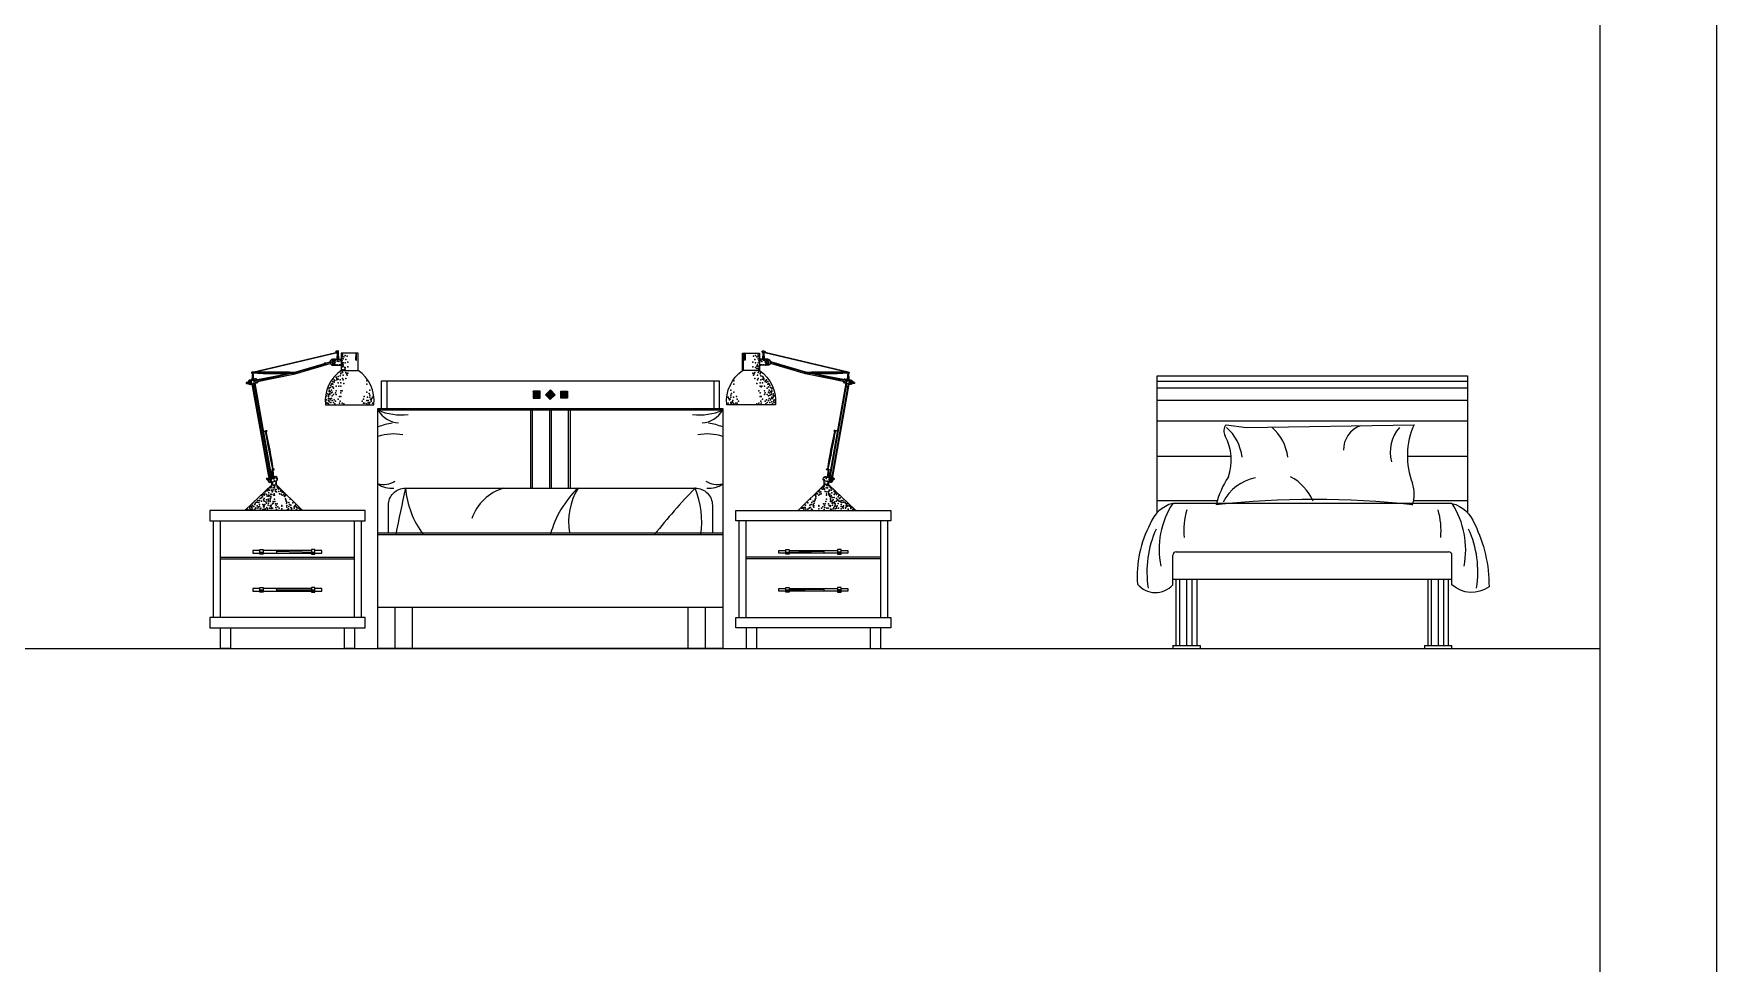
# Model space of a CAD drawing. Header units: inches. Extents: x 15.4 to 57.9, y 9.9 to 34.7.
# Drawn here: x 31.536 to 36.418, y 25.125 to 27.822 of the extents above; entities that cross this region are included whole.
import ezdxf

# ---------------------------------------------------------------- set-up
doc = ezdxf.new("R2010")
doc.units = ezdxf.units.IN
doc.header["$MEASUREMENT"] = 0
for name, color, linetype in [('02', 2, 'Continuous'), ('1', 1, 'Continuous'), ('8', 8, 'Continuous'), ('kadrbm', 4, 'Continuous')]:
    doc.layers.add(name, color=color, linetype=linetype)

# ---------------------------------------------------------------- blocks, each defined once
blk = doc.blocks.new('kadrbm')
at = {"layer": 'kadrbm', "color": 4}
blk.add_lwpolyline([(0, 0), (0, 24.7972), (21, 24.7972), (21, 0), (0, 0)], close=True, dxfattribs=at)
blk.add_lwpolyline([(20.6631, 0.3257), (20.6631, 24.4603), (0.3369, 24.4603), (0.3369, 0.3257), (20.6631, 0.3257)], dxfattribs=at)

msp = doc.modelspace()

# ---------------------------------------------------------------- hatches: boundary and pattern name
at = {"layer": '8'}
h = msp.add_hatch(dxfattribs=at)
h.set_pattern_fill('ANSI31', color=256, scale=0.005527, style=0)
h.set_pattern_definition([(45, (23.0819076, 20.5622964), (-0.000488482534, 0.000488482534), [])])
h.paths.add_polyline_path([(32.4705, 26.8755), (32.4727, 26.8755), (32.4727, 26.8951), (32.4705, 26.8951)])
h = msp.add_hatch(dxfattribs=at)
h.set_pattern_fill('ANSI31', color=256, scale=0.005527, style=0)
h.set_pattern_definition([(135, (42.9885234, 20.5622964), (0.000488482534, 0.000488482534), [])])
h.paths.add_polyline_path([(33.6, 26.8755), (33.5978, 26.8755), (33.5978, 26.8951), (33.6, 26.8951)])
h = msp.add_hatch(dxfattribs=at)
h.set_pattern_fill('ANSI31', color=256, scale=0.022106, angle=42.7614, style=0)
h.set_pattern_definition([(87.761353, (22.8561755, 20.918681), (-0.00276116556, 0.00010793855), [])])
edge = h.paths.add_edge_path()
edge.add_ellipse((32.2942, 26.8387), major_axis=(0.00111, 0.00111), ratio=1, start_angle=93.2544, end_angle=197.1868, ccw=False)
edge.add_ellipse((32.2242, 22.0373), major_axis=(-3.3961, 3.3961), ratio=1, start_angle=-45.8207, end_angle=-44.3709)
edge.add_ellipse((32.1695, 26.839), major_axis=(0.00151, 0.00151), ratio=1, start_angle=281.705, end_angle=339.7216, ccw=False)
edge.add_line((32.1713, 26.8379), (32.1713, 26.8378))
edge.add_ellipse((32.2382, 28.3136), major_axis=(-1.0446, 1.0446), ratio=1, start_angle=132.4051, end_angle=137.1428)
h = msp.add_hatch(dxfattribs=at)
h.set_pattern_fill('ANSI31', color=256, scale=0.022106, angle=42.7614, style=0)
h.set_pattern_definition([(92.238647, (43.2142555, 20.918681), (0.00276116556, 0.00010793855), [])])
edge = h.paths.add_edge_path()
edge.add_ellipse((33.7763, 26.8387), major_axis=(-0.00111, 0.00111), ratio=1, start_angle=162.8132, end_angle=266.7456)
edge.add_ellipse((33.8462, 22.0373), major_axis=(3.3961, 3.3961), ratio=1, start_angle=404.3709, end_angle=405.8207, ccw=False)
edge.add_ellipse((33.9009, 26.839), major_axis=(-0.00151, 0.00151), ratio=1, start_angle=20.2784, end_angle=78.295)
edge.add_line((33.8991, 26.8379), (33.8991, 26.8378))
edge.add_ellipse((33.8322, 28.3136), major_axis=(1.0446, 1.0446), ratio=1, start_angle=222.8572, end_angle=227.5949, ccw=False)
h = msp.add_hatch(dxfattribs=at)
h.set_pattern_fill('ANSI31', color=256, scale=0.02, style=0)
h.set_pattern_definition([(45, (36.35847, 15.9553644), (-0.00176776695, 0.00176776695), [])])
h.paths.add_polyline_path([(32.9852, 26.7847), (32.9852, 26.7647), (33.0052, 26.7647), (33.0052, 26.7847)])
h.paths.add_polyline_path([(33.021, 26.7749), (33.035, 26.7606), (33.0492, 26.7747), (33.0352, 26.7889)])
h.paths.add_polyline_path([(33.0852, 26.7647), (33.0852, 26.7847), (33.0652, 26.7847), (33.0652, 26.7647)])
h = msp.add_hatch(dxfattribs=at)
h.set_pattern_fill('ANSI31', color=256, scale=0.033159, style=0)
h.set_pattern_definition([(45, (23.09462, 20.5979753), (-0.0029308952, 0.0029308952), [])])
edge = h.paths.add_edge_path()
edge.add_ellipse((32.2116, 26.6697), major_axis=(0.00124, 0.00124), ratio=1, start_angle=210.9203, end_angle=215.1847, ccw=False)
edge.add_line((32.2111, 26.668), (32.2082, 26.668))
edge.add_ellipse((37.3844, 27.5954), major_axis=(-3.7184, 3.7184), ratio=1, start_angle=55.1584, end_angle=56.3717)
edge.add_line((32.229, 26.5586), (32.2312, 26.5593))
edge.add_ellipse((30.7606, 26.3451), major_axis=(-1.0508, 1.0508), ratio=1, start_angle=233.2838, end_angle=237.5457)
h = msp.add_hatch(dxfattribs=at)
h.set_pattern_fill('ANSI31', color=256, scale=0.033159, style=0)
h.set_pattern_definition([(135, (42.975811, 20.5979753), (0.0029308952, 0.0029308952), [])])
edge = h.paths.add_edge_path()
edge.add_ellipse((33.8589, 26.6697), major_axis=(-0.00124, 0.00124), ratio=1, start_angle=144.8153, end_angle=149.0797)
edge.add_line((33.8593, 26.668), (33.8623, 26.668))
edge.add_ellipse((28.6861, 27.5954), major_axis=(3.7184, 3.7184), ratio=1, start_angle=303.6283, end_angle=304.8416, ccw=False)
edge.add_line((33.8415, 26.5586), (33.8392, 26.5593))
edge.add_ellipse((35.3098, 26.3451), major_axis=(1.0508, 1.0508), ratio=1, start_angle=122.4543, end_angle=126.7162, ccw=False)

# ---------------------------------------------------------------- linework, layer by layer
at = {"layer": '02'}
for p, q in [((32.1711, 26.8402), (32.4126, 26.8972)), ((32.1759, 26.84), (32.4128, 26.8961)), ((32.4142, 26.901), (32.4142, 26.9009)), ((32.4147, 26.9008), (32.4197, 26.9015)), ((32.4151, 26.9005), (32.4201, 26.9012)), ((32.4153, 26.8967), (32.4203, 26.8976)), ((32.4165, 26.8965), (32.4154, 26.8784)), ((32.4157, 26.8998), (32.4207, 26.9006)), ((32.4169, 26.8967), (32.4159, 26.8784)), ((32.4165, 26.9013), (32.4165, 26.9013)), ((32.4176, 26.8968), (32.4171, 26.8784)), ((32.4194, 26.8971), (32.4204, 26.8784)), ((33.6547, 26.8998), (33.6498, 26.9006)), ((33.6552, 26.8967), (33.6501, 26.8976)), ((33.6553, 26.9005), (33.6503, 26.9012)), ((33.6514, 26.897), (33.6503, 26.8783)), ((33.6558, 26.9008), (33.6508, 26.9015)), ((33.6529, 26.8968), (33.6533, 26.8784)), ((33.6536, 26.8967), (33.6545, 26.8784)), ((33.654, 26.9013), (33.654, 26.9013)), ((33.654, 26.8965), (33.655, 26.8784)), ((33.6562, 26.901), (33.6562, 26.9009)), ((33.8945, 26.84), (33.6577, 26.8961)), ((33.8993, 26.8402), (33.6579, 26.8972)), ((32.1763, 26.8112), (32.3968, 26.8653)), ((32.294, 26.8402), (32.396, 26.8706)), ((32.2951, 26.8353), (32.3966, 26.8657)), ((32.2986, 26.8401), (32.3959, 26.8696)), ((32.4031, 26.8605), (32.4287, 26.8605)), ((32.4035, 26.8784), (32.4287, 26.8784)), ((33.5945, 26.8951), (33.5945, 26.8454)), ((33.667, 26.8784), (33.6418, 26.8784)), ((33.6673, 26.8605), (33.6418, 26.8605)), ((33.8942, 26.8112), (33.6737, 26.8653)), ((33.7753, 26.8353), (33.6738, 26.8657)), ((33.7764, 26.8402), (33.6745, 26.8706)), ((33.7719, 26.8401), (33.6745, 26.8696)), ((32.1539, 26.8108), (32.1582, 26.8108)), ((32.1707, 26.837), (32.1696, 26.8185)), ((32.1696, 26.8056), (32.2181, 26.5319)), ((32.171, 26.8371), (32.17, 26.8186)), ((32.1707, 26.8059), (32.2191, 26.5326)), ((32.1714, 26.8375), (32.1709, 26.8188)), ((32.1717, 26.8062), (32.2202, 26.5331)), ((32.1719, 26.8378), (32.174, 26.8196)), ((32.1721, 26.8377), (32.1742, 26.8196)), ((32.1748, 26.8155), (32.2827, 26.8369)), ((32.1751, 26.8166), (32.2769, 26.8368)), ((32.1757, 26.8072), (32.2242, 26.534)), ((32.1758, 26.8116), (32.2951, 26.8353)), ((32.177, 26.8075), (32.2255, 26.5343)), ((32.1777, 26.8077), (32.2262, 26.5344)), ((32.1782, 26.8079), (32.2267, 26.5345)), ((32.4287, 26.8454), (32.4774, 26.8454)), ((32.5606, 26.8147), (32.5606, 26.7347)), ((33.5098, 26.8147), (33.5098, 26.7347)), ((33.6418, 26.8454), (33.593, 26.8454)), ((33.8946, 26.8116), (33.7753, 26.8353)), ((33.8956, 26.8155), (33.7878, 26.8369)), ((33.8953, 26.8166), (33.7935, 26.8368)), ((33.8923, 26.8079), (33.8437, 26.5345)), ((33.8927, 26.8077), (33.8442, 26.5344)), ((33.8935, 26.8075), (33.8449, 26.5343)), ((33.8947, 26.8072), (33.8462, 26.534)), ((33.8987, 26.8062), (33.8503, 26.5331)), ((33.8998, 26.8059), (33.8513, 26.5326)), ((33.9009, 26.8056), (33.8523, 26.5319)), ((33.8983, 26.8377), (33.8962, 26.8196)), ((33.8985, 26.8378), (33.8964, 26.8196)), ((33.899, 26.8375), (33.8995, 26.8188)), ((33.8994, 26.8371), (33.9004, 26.8186)), ((33.8997, 26.837), (33.9008, 26.8185)), ((33.9165, 26.8108), (33.9122, 26.8108)), ((34.7957, 26.8299), (35.6957, 26.8299)), ((34.7957, 26.433), (34.7957, 26.8299)), ((35.6957, 26.8136), (34.7957, 26.8136)), ((35.6957, 26.8299), (35.6957, 26.433)), ((35.6957, 26.7936), (34.7957, 26.7936)), ((35.6957, 26.7584), (34.7957, 26.7584)), ((33.5352, 26.7297), (32.5352, 26.7297)), ((32.9777, 26.7297), (32.9777, 26.5039)), ((32.9827, 26.7297), (32.9827, 26.5039)), ((33.0327, 26.7297), (33.0327, 26.5039)), ((33.0377, 26.7297), (33.0377, 26.5039)), ((33.0872, 26.7297), (33.0872, 26.5039)), ((33.0922, 26.7297), (33.0922, 26.5039)), ((32.2107, 26.6681), (32.203, 26.6681)), ((33.8599, 26.6711), (33.868, 26.6711)), ((35.6957, 26.6979), (34.7957, 26.6979)), ((34.9955, 26.6879), (35.0542, 26.68)), ((35.0542, 26.68), (35.5409, 26.6879)), ((32.2283, 26.555), (32.2273, 26.5347)), ((32.2283, 26.5583), (32.2329, 26.5596)), ((32.2287, 26.5581), (32.2332, 26.5595)), ((32.2291, 26.5578), (32.2336, 26.5591)), ((32.2291, 26.5553), (32.2336, 26.5567)), ((32.2295, 26.5572), (32.234, 26.5586)), ((32.2299, 26.5555), (32.2319, 26.5357)), ((33.8409, 26.5572), (33.8365, 26.5586)), ((33.8413, 26.5578), (33.8368, 26.5591)), ((33.8414, 26.5553), (33.8369, 26.5567)), ((33.8418, 26.5581), (33.8372, 26.5595)), ((33.8421, 26.5583), (33.8376, 26.5596)), ((33.8406, 26.5555), (33.8385, 26.5357)), ((33.8421, 26.555), (33.8431, 26.5347)), ((35.0099, 26.5955), (34.7957, 26.5955)), ((35.6957, 26.5955), (35.5211, 26.5955)), ((32.2139, 26.5318), (32.218, 26.5318)), ((32.2142, 26.5311), (32.2173, 26.5311)), ((32.2273, 26.5129), (32.2273, 26.5218)), ((32.2273, 26.5129), (32.2406, 26.5129)), ((32.2406, 26.5129), (32.2406, 26.5252)), ((33.8299, 26.5129), (33.8299, 26.5252)), ((33.8431, 26.5129), (33.8299, 26.5129)), ((33.8431, 26.5129), (33.8431, 26.5218)), ((33.8575, 26.5325), (33.8524, 26.5325)), ((33.8563, 26.5311), (33.8531, 26.5311)), ((34.9698, 26.4666), (34.7957, 26.4666)), ((35.6507, 26.4595), (34.8407, 26.4595)), ((35.6957, 26.4666), (35.5393, 26.4666)), ((32.0575, 26.4089), (32.0575, 26.1289)), ((32.0775, 26.4089), (32.0775, 26.1289)), ((32.4675, 26.1289), (32.4675, 26.4089)), ((32.4875, 26.1289), (32.4875, 26.4089)), ((33.5829, 26.1289), (33.5829, 26.4089)), ((33.6029, 26.1289), (33.6029, 26.4089)), ((33.9929, 26.4089), (33.9929, 26.1289)), ((34.0129, 26.4089), (34.0129, 26.1289)), ((32.5352, 26.3739), (33.5352, 26.3739)), ((32.5352, 26.3689), (33.5352, 26.3689)), ((32.1922, 26.3184), (32.2022, 26.3184)), ((32.2403, 26.321), (32.3522, 26.3184)), ((33.7183, 26.3184), (33.8301, 26.321)), ((33.8783, 26.3184), (33.8683, 26.3184)), ((34.8507, 26.3189), (35.6407, 26.3189)), ((32.0775, 26.3039), (32.4675, 26.3039)), ((32.0775, 26.2989), (32.4675, 26.2989)), ((33.9929, 26.3039), (33.6029, 26.3039)), ((33.9929, 26.2989), (33.6029, 26.2989)), ((34.8407, 26.2231), (34.8407, 26.3089)), ((35.6507, 26.2231), (35.6507, 26.3089)), ((35.6507, 26.2389), (34.8407, 26.2389)), ((34.8607, 26.2389), (34.8607, 26.0469)), ((34.8807, 26.2389), (34.8807, 26.0469)), ((34.8957, 26.2389), (34.8957, 26.0469)), ((35.5907, 26.2389), (35.5907, 26.0469)), ((35.6107, 26.2389), (35.6107, 26.0469)), ((35.6257, 26.2389), (35.6257, 26.0469)), ((32.1922, 26.2084), (32.2022, 26.2084)), ((32.2417, 26.2089), (32.3522, 26.2084)), ((33.7183, 26.2084), (33.8301, 26.211)), ((33.8783, 26.2084), (33.8683, 26.2084)), ((32.5352, 26.1589), (33.5352, 26.1589)), ((32.5852, 26.0389), (32.5852, 26.1589)), ((32.6352, 26.0389), (32.6352, 26.1589)), ((33.4352, 26.0389), (33.4352, 26.1589)), ((33.4852, 26.0389), (33.4852, 26.1589)), ((32.0775, 26.0989), (32.0775, 26.0389)), ((32.1075, 26.0989), (32.1075, 26.0389)), ((32.4375, 26.0989), (32.4375, 26.0389)), ((32.4675, 26.0989), (32.4675, 26.0389)), ((33.6029, 26.0989), (33.6029, 26.0389)), ((33.6329, 26.0989), (33.6329, 26.0389)), ((33.9629, 26.0989), (33.9629, 26.0389)), ((33.9929, 26.0989), (33.9929, 26.0389)), ((32.1075, 26.0389), (32.0775, 26.0389)), ((32.4675, 26.0389), (32.4375, 26.0389)), ((33.6029, 26.0389), (33.6329, 26.0389)), ((33.9629, 26.0389), (33.9929, 26.0389)), ((34.8407, 26.0469), (34.9207, 26.0469)), ((34.8407, 26.0469), (34.8407, 26.0389)), ((34.8407, 26.0389), (34.9207, 26.0389)), ((34.9207, 26.0389), (34.9207, 26.0469)), ((35.5707, 26.0469), (35.6507, 26.0469)), ((35.5707, 26.0469), (35.5707, 26.0389)), ((35.5707, 26.0389), (35.6507, 26.0389)), ((35.6507, 26.0389), (35.6507, 26.0469))]:
    msp.add_line(p, q, dxfattribs=at)
for points in [[(32.4139, 26.8962, 0.130303), (32.4147, 26.8963, 0.576801), (32.415, 26.9006, 0.264517), (32.4136, 26.9008, 0.710752)], [(33.6565, 26.8962, -0.130303), (33.6558, 26.8963, -0.576801), (33.6555, 26.9006, -0.264517), (33.6568, 26.9008, -0.710752)], [(32.3826, 26.7459), (32.5235, 26.7459, 0.273505), (32.4774, 26.8454), (32.4774, 26.8951), (32.4287, 26.8951), (32.4287, 26.8454, 0.273505)], [(32.4013, 26.8608, 0.130303), (32.4041, 26.8606, 0.598804), (32.4086, 26.8772, 0.121835), (32.4031, 26.8784, 0.710752)], [(33.6879, 26.7459), (33.5469, 26.7459, -0.273505), (33.593, 26.8454), (33.593, 26.8951), (33.6418, 26.8951), (33.6418, 26.8454, -0.273505)], [(33.6692, 26.8608, -0.130303), (33.6663, 26.8606, -0.598804), (33.6618, 26.8772, -0.121835), (33.6673, 26.8784, -0.710752)], [(32.1534, 26.8075, 0.130303), (32.1539, 26.8075, 0.576801), (32.1547, 26.8104, 0.264517), (32.1538, 26.8107, 0.710752)], [(32.1635, 26.8043, 0.130303), (32.1654, 26.8046, 0.576801), (32.1655, 26.8163, 0.264517), (32.1618, 26.8167, 0.710752)], [(32.1688, 26.837, 0.130303), (32.1693, 26.8369, 0.331854), (32.1699, 26.8399, 0.328319), (32.1691, 26.8402, 0.500332)], [(32.2935, 26.8402, -0.130303), (32.2939, 26.8402, -0.576801), (32.2946, 26.8375, -0.264517), (32.2938, 26.8372, -0.710752)], [(33.777, 26.8402, 0.130303), (33.7765, 26.8402, 0.576801), (33.7758, 26.8375, 0.264517), (33.7766, 26.8372, 0.710752)], [(33.9016, 26.837, -0.130303), (33.9011, 26.8369, -0.331854), (33.9005, 26.8399, -0.328319), (33.9013, 26.8402, -0.500332)], [(33.907, 26.8043, -0.130303), (33.905, 26.8046, -0.576801), (33.905, 26.8163, -0.264517), (33.9086, 26.8167, -0.710752)], [(33.917, 26.8075, -0.130303), (33.9165, 26.8075, -0.576801), (33.9157, 26.8104, -0.264517), (33.9166, 26.8107, -0.710752)], [(32.2116, 26.668, -0.130303), (32.2111, 26.668, -0.576801), (32.2103, 26.6709, -0.264517), (32.2112, 26.6713, -0.710752)], [(33.8588, 26.668, 0.130303), (33.8593, 26.668, 0.576801), (33.8601, 26.6709, 0.264517), (33.8592, 26.6713, 0.710752)], [(32.2283, 26.555, 0.130303), (32.2288, 26.5551, 0.576801), (32.2286, 26.5581, 0.264517), (32.2277, 26.5582, 0.710752)], [(33.8421, 26.555, -0.130303), (33.8416, 26.5551, -0.576801), (33.8418, 26.5581, -0.264517), (33.8428, 26.5582, -0.710752)], [(32.2124, 26.5292, 0.130303), (32.2129, 26.5292, 0.576801), (32.2137, 26.5321, 0.264517), (32.2128, 26.5325, 0.710752)], [(32.2211, 26.5205, 0.130303), (32.2231, 26.5208, 0.576801), (32.2231, 26.5324, 0.264517), (32.2195, 26.5328, 0.710752)], [(33.8493, 26.5205, -0.130303), (33.8473, 26.5208, -0.576801), (33.8473, 26.5324, -0.264517), (33.851, 26.5328, -0.710752)], [(33.8581, 26.5292, -0.130303), (33.8575, 26.5292, -0.576801), (33.8568, 26.5321, -0.264517), (33.8577, 26.5325, -0.710752)]]:
    msp.add_lwpolyline(points, format="xyb", close=True, dxfattribs=at)
for points in [[(32.4141, 26.9004, 0.083661), (32.4137, 26.9004, 0.685038), (32.4138, 26.8965)], [(32.4143, 26.8962), (32.4198, 26.8972, 0.641064), (32.4193, 26.9017), (32.414, 26.9009)], [(33.6561, 26.8962), (33.6506, 26.8972, -0.641064), (33.6511, 26.9017), (33.6564, 26.9009)], [(33.6563, 26.9004, -0.083661), (33.6567, 26.9004, -0.685038), (33.6566, 26.8965)], [(32.4049, 26.8767, 0.083661), (32.4032, 26.8768, 0.685038), (32.4012, 26.8621)], [(33.6656, 26.8767, -0.083661), (33.6672, 26.8768, -0.685038), (33.6693, 26.8621)], [(32.1541, 26.8104, 0.083661), (32.1538, 26.8104, 0.685038), (32.1534, 26.8078)], [(32.1633, 26.8157, 0.083661), (32.1621, 26.8156, 0.685038), (32.1632, 26.8052)], [(32.185, 26.8186, 0.177444), (32.1813, 26.8212), (32.1628, 26.8169)], [(32.1645, 26.8043), (32.1834, 26.8092, 0.183148), (32.1861, 26.8131)], [(32.2941, 26.8375, -0.083661), (32.2938, 26.8375, -0.685038), (32.2935, 26.8399)], [(32.2937, 26.8402), (32.2984, 26.8402, -0.641064), (32.2986, 26.8373)], [(33.7767, 26.8402), (33.7721, 26.8402, 0.641064), (33.7719, 26.8373)], [(33.7763, 26.8375, 0.083661), (33.7766, 26.8375, 0.685038), (33.777, 26.8399)], [(33.906, 26.8043), (33.887, 26.8092, -0.183148), (33.8843, 26.8131)], [(33.8854, 26.8186, -0.177444), (33.8892, 26.8212), (33.9076, 26.8169)], [(33.9071, 26.8157, -0.083661), (33.9083, 26.8156, -0.685038), (33.9072, 26.8052)], [(33.9163, 26.8104, -0.083661), (33.9166, 26.8104, -0.685038), (33.917, 26.8078)], [(32.2109, 26.6709, -0.083661), (32.2112, 26.671, -0.685038), (32.2116, 26.6683)], [(33.8595, 26.6709, 0.083661), (33.8592, 26.671, 0.685038), (33.8588, 26.6683)], [(32.2281, 26.558, 0.083661), (32.2278, 26.5579, 0.685038), (32.2282, 26.5552)], [(32.2286, 26.555), (32.2334, 26.5566, 0.641064), (32.2327, 26.5597), (32.2279, 26.5583)], [(33.8419, 26.555), (33.837, 26.5566, -0.641064), (33.8378, 26.5597), (33.8425, 26.5583)], [(33.8424, 26.558, -0.083661), (33.8427, 26.5579, -0.685038), (33.8422, 26.5552)], [(32.2273, 26.5129), (32.151, 26.4411, 0.414214), (32.1499, 26.44), (32.1499, 26.4389)], [(32.2131, 26.5321, 0.083661), (32.2128, 26.5322, 0.685038), (32.2124, 26.5295)], [(32.2209, 26.5319, 0.083661), (32.2198, 26.5318, 0.685038), (32.2208, 26.5213)], [(32.2221, 26.5205), (32.2411, 26.5254, 0.641064), (32.2389, 26.5373), (32.2204, 26.5331)], [(32.3157, 26.4389), (32.3157, 26.44, 0.414214), (32.3146, 26.4411), (32.2406, 26.5129)], [(33.7547, 26.4389), (33.7547, 26.44, -0.414214), (33.7558, 26.4411), (33.8299, 26.5129)], [(33.8483, 26.5205), (33.8293, 26.5254, -0.641064), (33.8315, 26.5373), (33.85, 26.5331)], [(33.8431, 26.5129), (33.9194, 26.4411, -0.414214), (33.9205, 26.44), (33.9205, 26.4389)], [(33.8495, 26.5319, -0.083661), (33.8506, 26.5318, -0.685038), (33.8496, 26.5213)], [(33.8574, 26.5321, -0.083661), (33.8577, 26.5322, -0.685038), (33.8581, 26.5295)], [(32.5652, 26.3739), (32.5652, 26.4539, -0.414214), (32.6152, 26.5039), (33.4552, 26.5039, -0.414214), (33.5052, 26.4539), (33.5052, 26.3739)], [(34.8407, 26.4595, 0.24493), (34.7751, 26.4, 0.13804), (34.7381, 26.2254, 0.455871), (34.8407, 26.2231)], [(35.6507, 26.4595, -0.24493), (35.7163, 26.4, -0.11639), (35.7581, 26.2176, -0.351081), (35.6507, 26.2231)]]:
    msp.add_lwpolyline(points, format="xyb", dxfattribs=at)
for points in [[(32.4047, 26.8721), (32.4015, 26.8671), (32.4011, 26.8673), (32.4043, 26.8723), (32.4047, 26.8721)], [(32.4705, 26.8951), (32.4705, 26.8755), (32.4727, 26.8755), (32.4727, 26.8951)], [(33.6, 26.8951), (33.6, 26.8755), (33.5978, 26.8755), (33.5978, 26.8951)], [(33.6658, 26.8721), (33.6689, 26.8671), (33.6693, 26.8673), (33.6661, 26.8723), (33.6658, 26.8721)], [(32.1537, 26.8075), (32.1591, 26.8075)], [(32.1544, 26.8077), (32.159, 26.8077)], [(32.1624, 26.8126), (32.1646, 26.8091), (32.1642, 26.8088), (32.162, 26.8124), (32.1624, 26.8126)], [(32.171, 26.8403), (32.1693, 26.8402)], [(32.2986, 26.8373), (32.294, 26.8372)], [(32.5452, 26.7347), (32.5452, 26.8147), (33.5252, 26.8147), (33.5252, 26.7347)], [(33.7719, 26.8373), (33.7764, 26.8372)], [(33.9014, 26.8369), (33.8994, 26.837)], [(33.908, 26.8126), (33.9058, 26.8091), (33.9062, 26.8088), (33.9084, 26.8124), (33.908, 26.8126)], [(33.916, 26.8077), (33.9115, 26.8077)], [(32.2126, 26.5292), (32.2162, 26.5292)], [(32.2192, 26.5275), (32.2231, 26.5262), (32.223, 26.5257), (32.2191, 26.5271), (32.2192, 26.5275)], [(33.8512, 26.5275), (33.8473, 26.5262), (33.8475, 26.5257), (33.8514, 26.5271), (33.8512, 26.5275)], [(33.8578, 26.5292), (33.8542, 26.5292)], [(32.1922, 26.3229), (32.1722, 26.3229), (32.1722, 26.3149), (32.3722, 26.3149)], [(32.1922, 26.3259), (32.2022, 26.3259), (32.2022, 26.3119), (32.1922, 26.3119), (32.1922, 26.3259)], [(32.3422, 26.3229), (32.2022, 26.3229)], [(32.3522, 26.3259), (32.3422, 26.3259), (32.3422, 26.3119), (32.3522, 26.3119), (32.3522, 26.3259)], [(32.3722, 26.3149), (32.3722, 26.3229), (32.3522, 26.3229)], [(33.8983, 26.3149), (33.6983, 26.3149), (33.6983, 26.3229), (33.7183, 26.3229)], [(33.7183, 26.3259), (33.7283, 26.3259), (33.7283, 26.3119), (33.7183, 26.3119), (33.7183, 26.3259)], [(33.7283, 26.3229), (33.8683, 26.3229)], [(33.8783, 26.3259), (33.8683, 26.3259), (33.8683, 26.3119), (33.8783, 26.3119), (33.8783, 26.3259)], [(33.8783, 26.3229), (33.8983, 26.3229), (33.8983, 26.3149)], [(32.1922, 26.2129), (32.1722, 26.2129), (32.1722, 26.2049), (32.3722, 26.2049)], [(32.1922, 26.2159), (32.2022, 26.2159), (32.2022, 26.2019), (32.1922, 26.2019), (32.1922, 26.2159)], [(32.3422, 26.2129), (32.2022, 26.2129)], [(32.3522, 26.2159), (32.3422, 26.2159), (32.3422, 26.2019), (32.3522, 26.2019), (32.3522, 26.2159)], [(32.3722, 26.2049), (32.3722, 26.2129), (32.3522, 26.2129)], [(33.8983, 26.2049), (33.6983, 26.2049), (33.6983, 26.2129), (33.7183, 26.2129)], [(33.7183, 26.2159), (33.7283, 26.2159), (33.7283, 26.2019), (33.7183, 26.2019), (33.7183, 26.2159)], [(33.7283, 26.2129), (33.8683, 26.2129)], [(33.8783, 26.2159), (33.8683, 26.2159), (33.8683, 26.2019), (33.8783, 26.2019), (33.8783, 26.2159)], [(33.8783, 26.2129), (33.8983, 26.2129), (33.8983, 26.2049)], [(34.8507, 26.0469), (34.8507, 26.2389)], [(34.9107, 26.2389), (34.9107, 26.0469)], [(35.5807, 26.2389), (35.5807, 26.0469)], [(35.6407, 26.0469), (35.6407, 26.2389)]]:
    msp.add_lwpolyline(points, dxfattribs=at)
for points in [[(32.9852, 26.7647), (33.0052, 26.7647), (33.0052, 26.7847), (32.9852, 26.7847)], [(33.0352, 26.7889), (33.021, 26.7749), (33.035, 26.7606), (33.0492, 26.7747)], [(33.0852, 26.7647), (33.0652, 26.7647), (33.0652, 26.7847), (33.0852, 26.7847)], [(32.5352, 26.7347), (33.5352, 26.7347), (33.5352, 26.0389), (32.5352, 26.0389)], [(32.0475, 26.4089), (32.4975, 26.4089), (32.4975, 26.4389), (32.0475, 26.4389)], [(34.0229, 26.4089), (33.5729, 26.4089), (33.5729, 26.4389), (34.0229, 26.4389)], [(32.0475, 26.0989), (32.4975, 26.0989), (32.4975, 26.1289), (32.0475, 26.1289)], [(34.0229, 26.0989), (33.5729, 26.0989), (33.5729, 26.1289), (34.0229, 26.1289)]]:
    msp.add_lwpolyline(points, close=True, dxfattribs=at)
for centre, radius, start, end in [((32.4131, 26.8984), 0.00166, 315.8031, 60.4731), ((33.6574, 26.8984), 0.00166, 119.5269, 244.08), ((32.3834, 26.8653), 0.00333, 134.3613, 242.9193), ((32.3847, 26.8655), 0.00369, 141.8466, 236.0544), ((32.3978, 26.8695), 0.00762, 311.2552, 44.5755), ((33.6727, 26.8695), 0.00762, 135.4245, 228.7448), ((33.687, 26.8653), 0.00333, 297.0807, 45.6387), ((32.1529, 26.8092), 0.00139, 311.8701, 99.2257), ((32.1601, 26.8099), 0.00556, 317.0855, 61.4366), ((32.1696, 26.8386), 0.00214, 310.7011, 104.9553), ((32.168, 26.8386), 0.00151, 309.2421, 43.4847), ((32.2242, 22.0373), 4.8029, 89.1759, 90.6291), ((32.2382, 28.3136), 1.4773, 267.4143, 272.1428), ((32.1706, 26.7869), 0.012, 35.5827, 78.9702), ((32.1694, 26.7849), 0.0138, 36.7235, 74.9555), ((32.1794, 26.8147), 0.00472, 155.8582, 227.8394), ((32.1889, 26.8186), 0.00702, 327.6688, 16.9176), ((33.8322, 28.3136), 1.4773, 267.8572, 272.5857), ((33.8462, 22.0373), 4.8029, 89.3709, 90.8241), ((33.8815, 26.8186), 0.00702, 163.0824, 212.3312), ((33.9011, 26.7849), 0.0138, 105.0445, 143.2765), ((33.8998, 26.7869), 0.012, 101.0298, 144.4173), ((33.891, 26.8147), 0.00472, 312.1606, 24.1418), ((33.9008, 26.8386), 0.00214, 130.7011, 230.6155), ((33.9104, 26.8099), 0.00556, 118.5634, 222.9145), ((33.9175, 26.8092), 0.00139, 134.3371, 254.3933), ((32.6007, 26.7695), 0.0767, 211.2779, 265.5609), ((32.6027, 26.892), 0.1758, 247.4353, 276.4694), ((33.4677, 26.892), 0.1758, 263.5306, 292.5647), ((33.4697, 26.7695), 0.0767, 274.4391, 328.7221), ((37.3844, 27.5954), 5.2586, 190.1588, 191.3717), ((30.7606, 26.3451), 1.4861, 8.2838, 12.5466), ((32.6001, 26.5156), 0.178, 97.5291, 111.3752), ((32.5806, 26.5097), 0.1512, 79.7992, 107.4781), ((33.4898, 26.5097), 0.1512, 72.5219, 100.2008), ((33.4703, 26.5156), 0.178, 68.6248, 82.4709), ((35.3098, 26.3451), 1.4861, 167.4534, 171.7162), ((28.6861, 27.5954), 5.2586, 348.6283, 349.8412), ((35.0191, 26.6691), 0.0301, 141.4893, 208.1113), ((34.8623, 26.5847), 0.1479, 340.8609, 28.3229), ((34.9091, 26.579), 0.1334, 6.3322, 49.2527), ((35.0415, 26.579), 0.1334, 6.3322, 49.2527), ((35.411, 26.6144), 0.0752, 110.9211, 180.1934), ((35.5794, 26.609), 0.1081, 138.8557, 195.5002), ((35.7381, 26.5974), 0.217, 155.3493, 201.4892), ((32.2272, 26.5565), 0.00147, 316.9492, 57.8884), ((33.8432, 26.5565), 0.00147, 122.1116, 223.0508), ((32.2119, 26.5309), 0.00139, 311.8701, 99.2257), ((32.201, 26.5505), 0.0236, 322.5257, 356.2633), ((32.2177, 26.5261), 0.00556, 317.0855, 61.4366), ((32.5502, 26.5818), 0.0673, 257.1203, 300.5517), ((32.5733, 26.5663), 0.0629, 232.7819, 277.3679), ((33.5202, 26.5818), 0.0673, 239.4483, 282.8797), ((33.4971, 26.5663), 0.0629, 262.6321, 307.2181), ((33.8694, 26.5505), 0.0236, 183.7367, 217.4743), ((33.8527, 26.5261), 0.00556, 118.5634, 222.9145), ((33.8585, 26.5309), 0.00139, 134.3371, 254.3933), ((35.2053, 26.3998), 0.2448, 146.123, 166.9118), ((35.1066, 26.4014), 0.135, 101.3847, 152.7218), ((35.1139, 26.4082), 0.1459, 23.3536, 61.9534), ((35.4388, 26.4862), 0.1024, 341.989, 18.011), ((35.4966, 25.8277), 2.9596, 166.7942, 169.465), ((32.8731, 26.5248), 0.2587, 184.6309, 217.0546), ((32.9388, 26.3708), 0.1386, 106.2924, 161.0629), ((33.3094, 26.2968), 0.2835, 133.0814, 165.2765), ((33.2735, 26.4064), 0.1854, 148.2707, 190.0903), ((34.5879, 25.3977), 1.5832, 135.6786, 142.1634), ((33.2126, 26.4062), 0.2616, 351.7989, 21.9273), ((35.0454, 26.326), 0.2444, 146.8948, 191.4544), ((35.2516, 23.9017), 2.5694, 83.6369, 96.3631), ((35.446, 26.326), 0.2444, 348.5456, 33.1052), ((35.0989, 26.3794), 0.2264, 164.2326, 184.8712), ((35.3925, 26.3794), 0.2264, 355.1288, 15.7674), ((35.0694, 26.2606), 0.3037, 155.7948, 188.8255), ((35.422, 26.2606), 0.3037, 351.1745, 24.2052), ((32.2369, 26.3176), 0.00529, 329.221, 87.6136), ((33.8335, 26.3176), 0.00529, 92.3864, 210.779), ((34.8507, 26.3089), 0.01, 90, 180), ((35.6407, 26.3089), 0.01, 0, 90), ((32.2369, 26.2076), 0.00529, 329.221, 87.6136), ((33.8335, 26.2076), 0.00529, 92.3864, 210.779)]:
    msp.add_arc(centre, radius, start, end, dxfattribs=at)
for points in [[(32.4138, 26.8965), (32.414, 26.8966), (32.4142, 26.8966), (32.4145, 26.8967), (32.4147, 26.8968), (32.4151, 26.8973), (32.4152, 26.8975), (32.4154, 26.898), (32.4155, 26.8983), (32.4155, 26.8989), (32.4154, 26.8992), (32.4152, 26.8996), (32.4151, 26.8998), (32.4148, 26.9001), (32.4146, 26.9003), (32.4144, 26.9004), (32.4143, 26.9004), (32.4142, 26.9004), (32.4142, 26.9004), (32.4141, 26.9004), (32.4141, 26.9004)], [(33.6566, 26.8965), (33.6564, 26.8966), (33.6563, 26.8966), (33.6559, 26.8967), (33.6557, 26.8968), (33.6554, 26.8973), (33.6552, 26.8975), (33.655, 26.898), (33.655, 26.8983), (33.655, 26.8989), (33.6551, 26.8992), (33.6552, 26.8996), (33.6554, 26.8998), (33.6556, 26.9001), (33.6558, 26.9003), (33.6561, 26.9004), (33.6562, 26.9004), (33.6563, 26.9004), (33.6563, 26.9004), (33.6563, 26.9004), (33.6563, 26.9004)], [(32.4012, 26.8621), (32.4018, 26.862), (32.4024, 26.8621), (32.4038, 26.8622), (32.4048, 26.8626), (32.4062, 26.8639), (32.4069, 26.8647), (32.408, 26.8665), (32.4085, 26.8675), (32.4089, 26.8698), (32.4087, 26.871), (32.4084, 26.8727), (32.4079, 26.8736), (32.4071, 26.8751), (32.4066, 26.8757), (32.4057, 26.8763), (32.4053, 26.8765), (32.4049, 26.8766), (32.4049, 26.8767), (32.4049, 26.8767), (32.4049, 26.8767)], [(33.6693, 26.8621), (33.6687, 26.862), (33.668, 26.8621), (33.6667, 26.8622), (33.6656, 26.8626), (33.6642, 26.8639), (33.6636, 26.8647), (33.6624, 26.8665), (33.6619, 26.8675), (33.6616, 26.8698), (33.6617, 26.871), (33.662, 26.8727), (33.6625, 26.8736), (33.6633, 26.8751), (33.6638, 26.8757), (33.6647, 26.8763), (33.6651, 26.8765), (33.6655, 26.8766), (33.6655, 26.8767), (33.6655, 26.8767), (33.6656, 26.8767)], [(32.1534, 26.8078), (32.1535, 26.8077), (32.1536, 26.8078), (32.1539, 26.8078), (32.1541, 26.8079), (32.1543, 26.8081), (32.1544, 26.8082), (32.1547, 26.8085), (32.1547, 26.8087), (32.1548, 26.8092), (32.1548, 26.8094), (32.1547, 26.8097), (32.1547, 26.8099), (32.1545, 26.8101), (32.1544, 26.8102), (32.1543, 26.8104), (32.1542, 26.8104), (32.1541, 26.8104), (32.1541, 26.8104), (32.1541, 26.8104), (32.1541, 26.8104)], [(32.1632, 26.8052), (32.1636, 26.8052), (32.164, 26.8054), (32.1649, 26.8057), (32.1656, 26.8062), (32.1663, 26.8073), (32.1666, 26.8079), (32.1671, 26.8093), (32.1673, 26.8101), (32.1672, 26.8117), (32.1669, 26.8125), (32.1664, 26.8136), (32.1659, 26.8142), (32.1651, 26.815), (32.1647, 26.8154), (32.1639, 26.8157), (32.1636, 26.8157), (32.1633, 26.8157), (32.1633, 26.8157), (32.1633, 26.8157), (32.1633, 26.8157)], [(32.2935, 26.8399), (32.2936, 26.84), (32.2937, 26.8399), (32.2939, 26.8399), (32.2941, 26.8399), (32.2943, 26.8396), (32.2944, 26.8395), (32.2946, 26.8392), (32.2947, 26.839), (32.2948, 26.8387), (32.2947, 26.8384), (32.2947, 26.8382), (32.2946, 26.838), (32.2945, 26.8378), (32.2944, 26.8377), (32.2942, 26.8376), (32.2942, 26.8375), (32.2941, 26.8375), (32.2941, 26.8375), (32.2941, 26.8375), (32.2941, 26.8375)], [(33.777, 26.8399), (33.7769, 26.84), (33.7768, 26.8399), (33.7765, 26.8399), (33.7764, 26.8399), (33.7761, 26.8396), (33.776, 26.8395), (33.7758, 26.8392), (33.7757, 26.839), (33.7757, 26.8387), (33.7757, 26.8384), (33.7758, 26.8382), (33.7758, 26.838), (33.776, 26.8378), (33.776, 26.8377), (33.7762, 26.8376), (33.7763, 26.8375), (33.7763, 26.8375), (33.7763, 26.8375), (33.7763, 26.8375), (33.7763, 26.8375)], [(33.9072, 26.8052), (33.9068, 26.8052), (33.9064, 26.8054), (33.9055, 26.8057), (33.9049, 26.8062), (33.9041, 26.8073), (33.9038, 26.8079), (33.9033, 26.8093), (33.9031, 26.8101), (33.9033, 26.8117), (33.9036, 26.8125), (33.9041, 26.8136), (33.9046, 26.8142), (33.9053, 26.815), (33.9058, 26.8154), (33.9065, 26.8157), (33.9068, 26.8157), (33.9071, 26.8157), (33.9071, 26.8157), (33.9071, 26.8157), (33.9071, 26.8157)], [(33.917, 26.8078), (33.9169, 26.8077), (33.9168, 26.8078), (33.9166, 26.8078), (33.9164, 26.8079), (33.9161, 26.8081), (33.916, 26.8082), (33.9158, 26.8085), (33.9157, 26.8087), (33.9156, 26.8092), (33.9156, 26.8094), (33.9157, 26.8097), (33.9158, 26.8099), (33.9159, 26.8101), (33.916, 26.8102), (33.9162, 26.8104), (33.9162, 26.8104), (33.9163, 26.8104), (33.9163, 26.8104), (33.9163, 26.8104), (33.9163, 26.8104)], [(32.2116, 26.6683), (32.2115, 26.6683), (32.2114, 26.6683), (32.2111, 26.6683), (32.211, 26.6684), (32.2107, 26.6686), (32.2106, 26.6687), (32.2104, 26.6691), (32.2103, 26.6692), (32.2102, 26.6697), (32.2102, 26.6699), (32.2103, 26.6702), (32.2104, 26.6704), (32.2105, 26.6706), (32.2106, 26.6707), (32.2108, 26.6709), (32.2108, 26.6709), (32.2109, 26.6709), (32.2109, 26.6709), (32.2109, 26.6709), (32.2109, 26.6709)], [(33.8588, 26.6683), (33.8589, 26.6683), (33.859, 26.6683), (33.8593, 26.6683), (33.8595, 26.6684), (33.8597, 26.6686), (33.8599, 26.6687), (33.8601, 26.6691), (33.8602, 26.6692), (33.8602, 26.6697), (33.8602, 26.6699), (33.8602, 26.6702), (33.8601, 26.6704), (33.8599, 26.6706), (33.8598, 26.6707), (33.8597, 26.6709), (33.8596, 26.6709), (33.8595, 26.6709), (33.8595, 26.6709), (33.8595, 26.6709), (33.8595, 26.6709)], [(32.2282, 26.5552), (32.2283, 26.5553), (32.2284, 26.5553), (32.2287, 26.5554), (32.2288, 26.5555), (32.229, 26.5558), (32.2291, 26.556), (32.2292, 26.5564), (32.2292, 26.5566), (32.2291, 26.557), (32.2291, 26.5572), (32.2289, 26.5575), (32.2288, 26.5576), (32.2286, 26.5578), (32.2284, 26.5579), (32.2282, 26.558), (32.2282, 26.558), (32.2281, 26.558), (32.2281, 26.558), (32.2281, 26.558), (32.2281, 26.558)], [(33.8422, 26.5552), (33.8421, 26.5553), (33.842, 26.5553), (33.8418, 26.5554), (33.8416, 26.5555), (33.8414, 26.5558), (33.8414, 26.556), (33.8413, 26.5564), (33.8412, 26.5566), (33.8413, 26.557), (33.8414, 26.5572), (33.8415, 26.5575), (33.8417, 26.5576), (33.8419, 26.5578), (33.842, 26.5579), (33.8422, 26.558), (33.8423, 26.558), (33.8423, 26.558), (33.8423, 26.558), (33.8423, 26.558), (33.8424, 26.558)], [(32.2124, 26.5295), (32.2125, 26.5295), (32.2126, 26.5295), (32.2128, 26.5295), (32.213, 26.5296), (32.2133, 26.5298), (32.2134, 26.53), (32.2136, 26.5303), (32.2137, 26.5305), (32.2138, 26.5309), (32.2138, 26.5311), (32.2137, 26.5314), (32.2136, 26.5316), (32.2135, 26.5318), (32.2134, 26.532), (32.2132, 26.5321), (32.2132, 26.5321), (32.2131, 26.5321), (32.2131, 26.5321), (32.2131, 26.5321), (32.2131, 26.5321)], [(32.2208, 26.5213), (32.2213, 26.5214), (32.2217, 26.5216), (32.2226, 26.5219), (32.2232, 26.5223), (32.224, 26.5235), (32.2243, 26.5241), (32.2248, 26.5255), (32.225, 26.5263), (32.2248, 26.5279), (32.2245, 26.5287), (32.224, 26.5298), (32.2235, 26.5304), (32.2228, 26.5312), (32.2223, 26.5315), (32.2216, 26.5318), (32.2213, 26.5319), (32.221, 26.5319), (32.221, 26.5319), (32.221, 26.5319), (32.2209, 26.5319)], [(33.8496, 26.5213), (33.8492, 26.5214), (33.8487, 26.5216), (33.8478, 26.5219), (33.8472, 26.5223), (33.8464, 26.5235), (33.8461, 26.5241), (33.8456, 26.5255), (33.8455, 26.5263), (33.8456, 26.5279), (33.8459, 26.5287), (33.8464, 26.5298), (33.8469, 26.5304), (33.8477, 26.5312), (33.8481, 26.5315), (33.8488, 26.5318), (33.8491, 26.5319), (33.8494, 26.5319), (33.8495, 26.5319), (33.8495, 26.5319), (33.8495, 26.5319)], [(33.8581, 26.5295), (33.858, 26.5295), (33.8578, 26.5295), (33.8576, 26.5295), (33.8574, 26.5296), (33.8571, 26.5298), (33.857, 26.53), (33.8568, 26.5303), (33.8567, 26.5305), (33.8566, 26.5309), (33.8567, 26.5311), (33.8567, 26.5314), (33.8568, 26.5316), (33.857, 26.5318), (33.857, 26.532), (33.8572, 26.5321), (33.8573, 26.5321), (33.8574, 26.5321), (33.8574, 26.5321), (33.8574, 26.5321), (33.8574, 26.5321)]]:
    msp.add_open_spline(points, degree=3, knots=[3.294068, 3.294068, 3.294068, 3.294068, 3.647859, 3.647859, 4.043866, 4.043866, 4.439873, 4.439873, 4.83588, 4.83588, 5.231886, 5.231886, 5.627893, 5.627893, 6.0239, 6.0239, 6.283185, 6.283185, 6.283185, 6.295262, 6.295262, 6.295262, 6.295262], dxfattribs=at)
for p in [(32.4084, 26.861), (32.4089, 26.8777), (32.4089, 26.862), (32.4097, 26.8612), (32.4105, 26.8776), (32.4119, 26.8619), (32.412, 26.8754), (32.4167, 26.8719), (32.417, 26.8616), (32.4174, 26.8605), (32.4185, 26.8773), (32.4192, 26.8722), (32.4201, 26.8775), (32.422, 26.8713), (32.4225, 26.861), (32.4237, 26.8616), (32.4243, 26.861), (32.4251, 26.8752), (32.4264, 26.8616), (32.4271, 26.8779), (32.4279, 26.8711), (32.4308, 26.873), (32.4308, 26.856), (32.4327, 26.8937), (32.4327, 26.8899), (32.4327, 26.8843), (32.4327, 26.8786), (32.4327, 26.8673), (32.4327, 26.8636), (32.4327, 26.8579), (32.4346, 26.8786), (32.4346, 26.8673), (32.4346, 26.8617), (32.4346, 26.8579), (32.4365, 26.8843), (32.4384, 26.8541), (32.4403, 26.8881), (32.4403, 26.8673), (32.4403, 26.8541), (32.4403, 26.8485), (32.4421, 26.8767), (32.4459, 26.8862), (32.4478, 26.8692), (32.4478, 26.856), (33.6226, 26.8692), (33.6226, 26.856), (33.6245, 26.8862), (33.6283, 26.8767), (33.6302, 26.8881), (33.6302, 26.8673), (33.6302, 26.8541), (33.6339, 26.8843), (33.6339, 26.8579), (33.6339, 26.8504), (33.6358, 26.8617), (33.6377, 26.8937), (33.6377, 26.8899), (33.6377, 26.8843), (33.6377, 26.8786), (33.6377, 26.8673), (33.6377, 26.8579), (33.6377, 26.8523), (33.6377, 26.8504), (33.6396, 26.873), (33.6396, 26.8523), (33.642, 26.8766), (33.6425, 26.8711), (33.6427, 26.8623), (33.6447, 26.8608), (33.6453, 26.8752), (33.6455, 26.8773), (33.6467, 26.8616), (33.6484, 26.8713), (33.6499, 26.8614), (33.6519, 26.8773), (33.6534, 26.8616), (33.6538, 26.8754), (33.6544, 26.8776), (33.6564, 26.8749), (33.658, 26.8612), (33.6585, 26.8619), (33.6598, 26.8608), (33.6599, 26.8776), (33.6615, 26.862), (32.1673, 26.8153), (32.1674, 26.8057), (32.1681, 26.8065), (32.1688, 26.8177), (32.1695, 26.8165), (32.1697, 26.8063), (32.1725, 26.8185), (32.1738, 26.8072), (32.1741, 26.8078), (32.1742, 26.8162), (32.1764, 26.8186), (32.1806, 26.8204), (32.1806, 26.8099), (32.1853, 26.8105), (32.3988, 26.8014), (32.4007, 26.8052), (32.4025, 26.807), (32.4044, 26.8127), (32.4044, 26.8052), (32.4082, 26.8183), (32.4082, 26.8108), (32.4101, 26.8165), (32.4139, 26.8259), (32.4139, 26.7995), (32.4157, 26.8221), (32.4157, 26.8183), (32.4195, 26.8278), (32.4195, 26.8202), (32.4195, 26.8089), (32.4214, 26.7995), (32.4252, 26.8296), (32.4252, 26.8183), (32.4271, 26.8372), (32.4271, 26.8353), (32.4271, 26.8089), (32.4271, 26.7995), (32.4308, 26.8466), (32.4308, 26.8428), (32.4327, 26.8391), (32.4327, 26.8221), (32.4346, 26.8315), (32.4346, 26.8183), (32.4365, 26.8466), (32.4365, 26.807), (32.4384, 26.8447), (32.4421, 26.8391), (32.4421, 26.8221), (32.444, 26.8353), (32.4459, 26.8315), (32.4478, 26.8372), (32.5025, 26.8146), (32.5025, 26.8052), (33.5679, 26.8146), (33.5679, 26.8052), (33.6226, 26.8372), (33.6245, 26.8315), (33.6264, 26.8353), (33.6283, 26.8391), (33.6283, 26.8221), (33.6321, 26.8447), (33.6339, 26.807), (33.6358, 26.8315), (33.6358, 26.8183), (33.6377, 26.8391), (33.6377, 26.8221), (33.6396, 26.8466), (33.6396, 26.8428), (33.6434, 26.8372), (33.6434, 26.8353), (33.6434, 26.8089), (33.6434, 26.7995), (33.6453, 26.8391), (33.6453, 26.8296), (33.6453, 26.8183), (33.649, 26.7995), (33.6509, 26.8278), (33.6509, 26.8202), (33.6509, 26.8089), (33.6528, 26.8259), (33.6547, 26.8221), (33.6547, 26.8183), (33.6566, 26.7995), (33.6585, 26.8127), (33.6603, 26.8165), (33.6622, 26.8183), (33.6622, 26.8108), (33.666, 26.8127), (33.666, 26.8052), (33.6679, 26.807), (33.6698, 26.8052), (33.6717, 26.8014), (33.8877, 26.8095), (33.8886, 26.8201), (33.8915, 26.8092), (33.8931, 26.8179), (33.8961, 26.8075), (33.8975, 26.8187), (33.8982, 26.8152), (33.9004, 26.818), (33.9009, 26.8158), (33.902, 26.8072), (33.903, 26.8057), (33.905, 26.8172), (32.3856, 26.7712), (32.3856, 26.7599), (32.3856, 26.7524), (32.3875, 26.7505), (32.3893, 26.7769), (32.3912, 26.7731), (32.3912, 26.7694), (32.3912, 26.7637), (32.3912, 26.758), (32.3931, 26.7938), (32.3931, 26.7882), (32.3931, 26.7844), (32.3931, 26.7543), (32.395, 26.7788), (32.395, 26.775), (32.395, 26.7637), (32.3969, 26.7957), (32.3969, 26.7844), (32.3969, 26.7599), (32.3988, 26.7524), (32.4007, 26.7882), (32.4007, 26.7807), (32.4007, 26.7637), (32.4025, 26.7976), (32.4025, 26.7825), (32.4025, 26.7712), (32.4025, 26.758), (32.4044, 26.7976), (32.4063, 26.7938), (32.4063, 26.775), (32.4063, 26.7524), (32.4082, 26.7599), (32.412, 26.7807), (32.412, 26.7562), (32.4139, 26.7863), (32.4139, 26.775), (32.4195, 26.7618), (32.4233, 26.7694), (32.4233, 26.7505), (32.4252, 26.7562), (32.4271, 26.7863), (32.4271, 26.7807), (32.4271, 26.7694), (32.4308, 26.7863), (32.4308, 26.7505), (32.4893, 26.7562), (32.4931, 26.7618), (32.4931, 26.7505), (32.495, 26.7694), (32.4968, 26.7505), (32.5025, 26.7825), (32.5025, 26.758), (32.5044, 26.7675), (32.5063, 26.758), (32.5063, 26.7524), (32.51, 26.7788), (32.5119, 26.7882), (32.5119, 26.7731), (32.5119, 26.7675), (32.5119, 26.7524), (32.5138, 26.7618), (32.5157, 26.7599), (32.5157, 26.7562), (32.5176, 26.7637), (32.5195, 26.7675), (32.5195, 26.7505), (33.551, 26.7675), (33.551, 26.7505), (33.5528, 26.7637), (33.5547, 26.7599), (33.5566, 26.7618), (33.5585, 26.7882), (33.5585, 26.7731), (33.5585, 26.7675), (33.5585, 26.7524), (33.5585, 26.7505), (33.5604, 26.7788), (33.5623, 26.7543), (33.5642, 26.758), (33.5642, 26.7524), (33.566, 26.7675), (33.5679, 26.7825), (33.5736, 26.7505), (33.5755, 26.7694), (33.5774, 26.7618), (33.5774, 26.7505), (33.5811, 26.7562), (33.6396, 26.7863), (33.6396, 26.7505), (33.6434, 26.7807), (33.6434, 26.7694), (33.6453, 26.7562), (33.6471, 26.7976), (33.6471, 26.7694), (33.6471, 26.7505), (33.6509, 26.7618), (33.6566, 26.7863), (33.6566, 26.775), (33.6585, 26.7807), (33.6585, 26.7562), (33.6622, 26.7599), (33.6641, 26.7938), (33.6641, 26.775), (33.6641, 26.7524), (33.6679, 26.7976), (33.6679, 26.7825), (33.6679, 26.7712), (33.6679, 26.758), (33.6698, 26.7882), (33.6698, 26.7807), (33.6698, 26.7637), (33.6717, 26.7731), (33.6717, 26.7524), (33.6736, 26.7957), (33.6736, 26.7844), (33.6736, 26.7599), (33.6754, 26.7807), (33.6754, 26.775), (33.6754, 26.7637), (33.6773, 26.7938), (33.6773, 26.7882), (33.6773, 26.7844), (33.6773, 26.7675), (33.6773, 26.7543), (33.6792, 26.7637), (33.6811, 26.7769), (33.6811, 26.7731), (33.6811, 26.7675), (33.683, 26.758), (33.683, 26.7543), (33.6849, 26.7712), (33.6849, 26.7599), (33.6849, 26.7524), (32.3912, 26.7486), (32.4101, 26.7486), (32.4365, 26.7486), (32.5025, 26.7486), (32.51, 26.7486), (33.5604, 26.7486), (33.5679, 26.7486), (33.6339, 26.7486), (33.6603, 26.7486), (33.6792, 26.7486), (33.8418, 26.5542), (32.2208, 26.506), (32.2221, 26.5066), (32.2232, 26.5335), (32.2258, 26.5309), (32.2259, 26.5077), (32.2275, 26.5221), (32.228, 26.532), (32.2283, 26.5164), (32.2285, 26.5172), (32.2286, 26.5522), (32.2286, 26.5499), (32.2288, 26.5423), (32.229, 26.5375), (32.2291, 26.5157), (32.2293, 26.552), (32.2295, 26.519), (32.2309, 26.5345), (32.232, 26.5305), (32.2327, 26.5112), (32.2336, 26.5241), (32.2348, 26.5314), (32.2348, 26.5086), (32.2349, 26.536), (32.2351, 26.5246), (32.2375, 26.5366), (32.2387, 26.5181), (32.2387, 26.5135), (32.2395, 26.5137), (32.2397, 26.5231), (32.2397, 26.5185), (32.2409, 26.5327), (32.2418, 26.5268), (32.2428, 26.5082), (32.2432, 26.5057), (33.8266, 26.5066), (33.8273, 26.5057), (33.8284, 26.5277), (33.829, 26.5348), (33.8291, 26.5279), (33.8292, 26.5095), (33.8302, 26.5357), (33.8305, 26.5143), (33.8306, 26.5259), (33.8317, 26.5181), (33.8329, 26.5366), (33.8356, 26.5314), (33.837, 26.5352), (33.8374, 26.511), (33.8378, 26.5244), (33.8387, 26.5172), (33.8387, 26.5148), (33.8406, 26.522), (33.8408, 26.5113), (33.8415, 26.5393), (33.842, 26.5477), (33.842, 26.5203), (33.842, 26.514), (33.8423, 26.5449), (33.8435, 26.5289), (33.8438, 26.5334), (33.8442, 26.5102), (33.8446, 26.5309), (33.8451, 26.522), (33.8465, 26.5063), (33.8473, 26.5335), (32.1712, 26.4585), (32.1779, 26.4564), (32.1787, 26.4604), (32.1814, 26.4632), (32.1848, 26.4632), (32.1865, 26.4684), (32.19, 26.4623), (32.1919, 26.4679), (32.1919, 26.4566), (32.1933, 26.4735), (32.1968, 26.4752), (32.1976, 26.4661), (32.1985, 26.4821), (32.2002, 26.4786), (32.2014, 26.4566), (32.2019, 26.4855), (32.2027, 26.4703), (32.2051, 26.4736), (32.2051, 26.4661), (32.2053, 26.4838), (32.207, 26.4566), (32.2071, 26.4872), (32.2076, 26.4931), (32.2096, 26.4643), (32.2112, 26.4962), (32.2122, 26.4855), (32.2122, 26.4701), (32.2122, 26.4598), (32.2138, 26.4967), (32.2139, 26.4804), (32.2156, 26.4996), (32.2156, 26.4958), (32.2164, 26.4717), (32.2164, 26.4661), (32.2173, 26.4838), (32.2173, 26.4804), (32.2173, 26.4684), (32.2173, 26.4598), (32.218, 26.5016), (32.219, 26.4906), (32.219, 26.4804), (32.2208, 26.4975), (32.2208, 26.4821), (32.2221, 26.4739), (32.2221, 26.4698), (32.2225, 26.465), (32.2242, 26.5043), (32.2242, 26.4866), (32.2242, 26.4752), (32.2244, 26.4793), (32.2259, 26.4975), (32.227, 26.4853), (32.2286, 26.4931), (32.2289, 26.4586), (32.2291, 26.4936), (32.231, 26.5043), (32.231, 26.4992), (32.231, 26.4598), (32.2314, 26.4653), (32.2327, 26.4838), (32.234, 26.4876), (32.2345, 26.4838), (32.2345, 26.4718), (32.2353, 26.5048), (32.2362, 26.465), (32.2369, 26.499), (32.2379, 26.494), (32.2379, 26.4581), (32.2402, 26.4999), (32.2405, 26.4927), (32.243, 26.4581), (32.2459, 26.5027), (32.2475, 26.5007), (32.2479, 26.4937), (32.2499, 26.4872), (32.2532, 26.4947), (32.2535, 26.4976), (32.2539, 26.4862), (32.2545, 26.4976), (32.2569, 26.4835), (32.2573, 26.4921), (32.2603, 26.492), (32.2623, 26.4853), (32.2631, 26.4893), (32.2631, 26.4812), (32.2652, 26.4799), (32.2667, 26.4729), (32.2672, 26.4835), (32.2674, 26.4698), (32.2688, 26.4659), (32.2699, 26.4602), (32.2709, 26.4628), (32.2768, 26.4623), (32.2787, 26.4566), (32.2806, 26.4717), (32.288, 26.4609), (33.4552, 26.5039), (33.7824, 26.4609), (33.7899, 26.4717), (33.7917, 26.4566), (33.7936, 26.4623), (33.7974, 26.4661), (33.7974, 26.4566), (33.8006, 26.4602), (33.8016, 26.4659), (33.8031, 26.4717), (33.8031, 26.4698), (33.8033, 26.4835), (33.805, 26.4749), (33.8052, 26.4799), (33.8055, 26.484), (33.8074, 26.4893), (33.8101, 26.4869), (33.8126, 26.4942), (33.8136, 26.4835), (33.8159, 26.4976), (33.8165, 26.4862), (33.817, 26.492), (33.8195, 26.4927), (33.8205, 26.4872), (33.8221, 26.504), (33.8238, 26.5006), (33.8255, 26.5006), (33.8274, 26.4581), (33.8294, 26.502), (33.8302, 26.4999), (33.8325, 26.494), (33.8325, 26.4581), (33.8343, 26.465), (33.8351, 26.5048), (33.836, 26.4838), (33.836, 26.4718), (33.8364, 26.4876), (33.8369, 26.4931), (33.8394, 26.5043), (33.8416, 26.4586), (33.8418, 26.4931), (33.8426, 26.4887), (33.8434, 26.4853), (33.8439, 26.498), (33.8442, 26.4959), (33.8444, 26.4838), (33.8445, 26.4975), (33.846, 26.4793), (33.8463, 26.4866), (33.848, 26.465), (33.8483, 26.4739), (33.8483, 26.4698), (33.8497, 26.5026), (33.8497, 26.4975), (33.8497, 26.4821), (33.8497, 26.4786), (33.8514, 26.4906), (33.8514, 26.465), (33.8531, 26.4684), (33.8531, 26.4598), (33.8533, 26.4765), (33.8553, 26.4622), (33.8559, 26.4996), (33.8559, 26.4703), (33.8582, 26.494), (33.8582, 26.4855), (33.8582, 26.4769), (33.8582, 26.4598), (33.8608, 26.4643), (33.8613, 26.4918), (33.8615, 26.4585), (33.8617, 26.4889), (33.8651, 26.4855), (33.8653, 26.4736), (33.8653, 26.4661), (33.8662, 26.4874), (33.8678, 26.4703), (33.8696, 26.4595), (33.8702, 26.4786), (33.871, 26.4679), (33.8719, 26.4821), (33.8728, 26.4661), (33.8737, 26.4735), (33.8754, 26.4752), (33.8766, 26.4642), (33.8785, 26.4679), (33.8785, 26.4566), (33.8804, 26.4623), (33.8839, 26.4684), (33.8856, 26.4632), (33.8891, 26.4632), (33.8917, 26.4604), (33.8955, 26.4585), (33.8992, 26.4585), (32.154, 26.4432), (32.158, 26.4416), (32.1636, 26.4472), (32.1636, 26.4434), (32.1663, 26.4431), (32.1668, 26.4513), (32.1689, 26.4516), (32.1693, 26.4472), (32.1712, 26.4529), (32.1715, 26.4431), (32.175, 26.451), (32.1782, 26.4428), (32.1806, 26.4453), (32.181, 26.4468), (32.1844, 26.4529), (32.1863, 26.4453), (32.1882, 26.4491), (32.1919, 26.451), (32.1938, 26.4438), (32.1957, 26.4453), (32.2014, 26.4416), (32.2032, 26.4491), (32.2037, 26.4529), (32.205, 26.4431), (32.2051, 26.4548), (32.2051, 26.4491), (32.2091, 26.4433), (32.2127, 26.4472), (32.2146, 26.4434), (32.2164, 26.4548), (32.2208, 26.4461), (32.2221, 26.4529), (32.224, 26.451), (32.2252, 26.4542), (32.2257, 26.449), (32.2257, 26.4446), (32.2293, 26.4461), (32.2391, 26.4472), (32.2396, 26.453), (32.241, 26.4416), (32.2447, 26.4496), (32.2485, 26.4453), (32.2561, 26.4434), (32.2567, 26.453), (32.2567, 26.4513), (32.2709, 26.4539), (32.2709, 26.449), (32.273, 26.4418), (32.2753, 26.4436), (32.2768, 26.451), (32.2825, 26.4548), (32.2825, 26.4472), (32.2839, 26.4428), (32.2843, 26.4453), (32.2919, 26.4491), (32.2919, 26.4453), (32.2938, 26.4529), (32.2955, 26.4545), (32.2975, 26.4491), (32.2989, 26.4418), (32.2994, 26.4472), (32.3032, 26.4453), (32.308, 26.4436), (32.3109, 26.4425), (33.7637, 26.4454), (33.7671, 26.4469), (33.7672, 26.4453), (33.7702, 26.4428), (33.771, 26.4472), (33.7748, 26.4472), (33.7749, 26.4545), (33.7764, 26.4423), (33.7822, 26.4423), (33.7861, 26.4453), (33.788, 26.4548), (33.788, 26.4472), (33.7899, 26.4472), (33.7923, 26.4431), (33.7946, 26.442), (33.7974, 26.4529), (33.7995, 26.4539), (33.7995, 26.449), (33.8137, 26.453), (33.8137, 26.4513), (33.8144, 26.4434), (33.8219, 26.4453), (33.8257, 26.4496), (33.8295, 26.4416), (33.8308, 26.453), (33.8314, 26.4472), (33.837, 26.4453), (33.8411, 26.4461), (33.8437, 26.4534), (33.8464, 26.451), (33.8483, 26.4529), (33.8483, 26.4425), (33.8512, 26.4418), (33.854, 26.4548), (33.8559, 26.4434), (33.8578, 26.4472), (33.86, 26.4513), (33.8613, 26.4433), (33.8615, 26.4548), (33.8653, 26.4491), (33.8653, 26.4453), (33.8668, 26.4529), (33.871, 26.4453), (33.8785, 26.451), (33.8789, 26.4438), (33.8823, 26.4491), (33.8842, 26.4491), (33.8842, 26.4453), (33.886, 26.4529), (33.8917, 26.4453), (33.8936, 26.4548), (33.8936, 26.4491), (33.8955, 26.451), (33.8974, 26.4529), (33.8989, 26.4431), (33.9011, 26.4529), (33.9036, 26.4513), (33.9065, 26.4446), (33.9068, 26.4472), (33.9098, 26.4472), (33.9125, 26.4416), (33.9164, 26.4432)]:
    msp.add_point(p, dxfattribs=at)
at = {"layer": '1'}
msp.add_line((15.7844, 26.0389), (36.0806, 26.0389), dxfattribs=at)

# ---------------------------------------------------------------- block references
at = {"layer": 'kadrbm'}
msp.add_blockref('kadrbm', (15.4175, 9.9004), dxfattribs=at)

doc.saveas('drawing.dxf')
